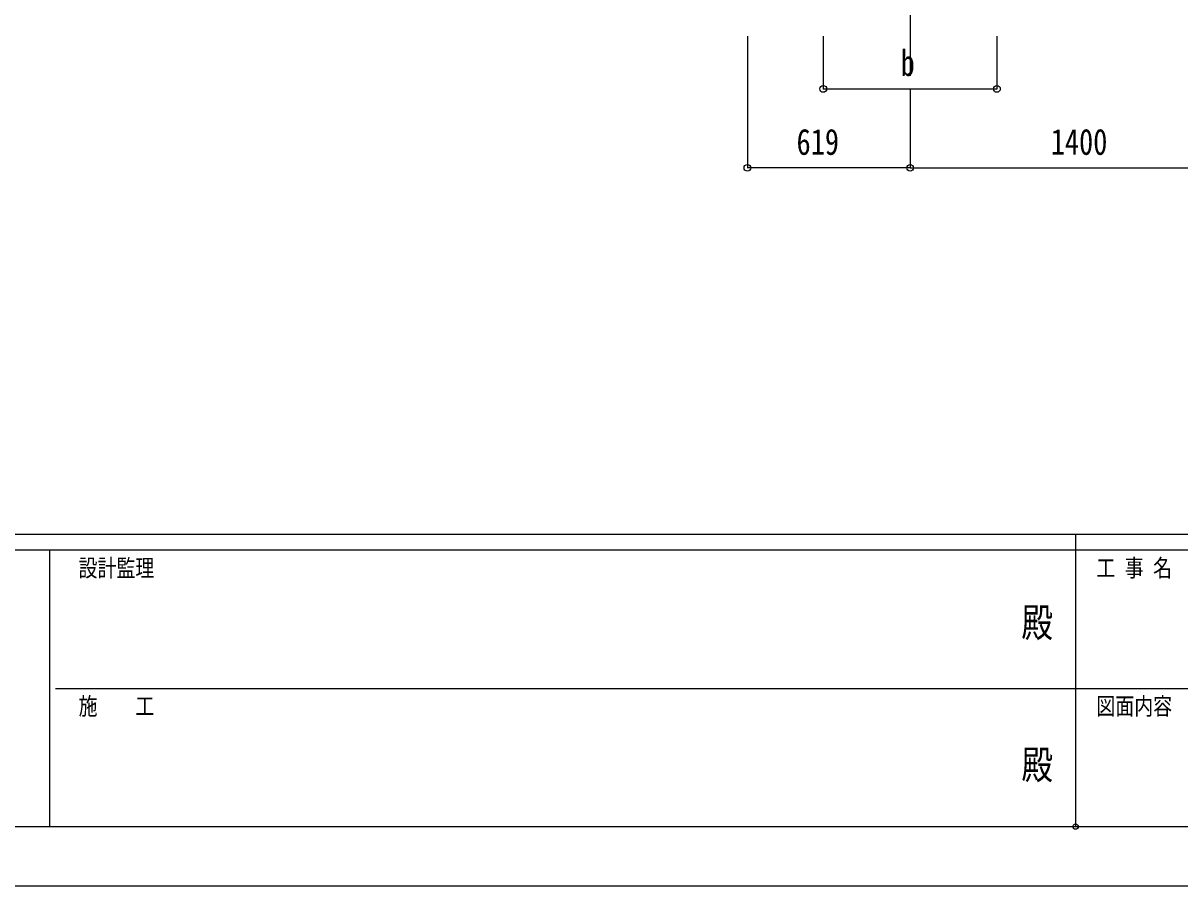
# Model space of a CAD drawing. Units: millimetres, scale not verified. Extents: x -12615 to 12615, y -8910 to 8910.
# Drawn here: x -4016 to 381, y -8910 to -5632 of the extents above; entities that cross this region are included whole.
import ezdxf
from ezdxf.enums import TextEntityAlignment as Align

# ---------------------------------------------------------------- set-up
doc = ezdxf.new("R2010")
doc.units = ezdxf.units.MM
doc.header["$LTSCALE"] = 40
doc.header["$PDMODE"] = 32
doc.header["$PDSIZE"] = 20
for name, color, linetype in [('0-3_YKK_12', 2, 'Continuous'), ('0-6_YKK_D', 6, 'Continuous'), ('0-7_YKK_ZWAK', 7, 'Continuous')]:
    doc.layers.add(name, color=color, linetype=linetype)
doc.styles.add('ＭＳ ゴシック', font='')
doc.styles.get('ＭＳ ゴシック').set_extended_font_data('MS Gothic')

msp = doc.modelspace()

# ---------------------------------------------------------------- linework, layer by layer
at = {"layer": '0-3_YKK_12'}
msp.add_line((-644.1, -5332.18), (-644.1, -5832.18), dxfattribs=at)
at = {"layer": '0-6_YKK_D'}
for p, q in [((-1262.71, -5682.18), (-1262.71, -6183.18)), ((-974.1, -5682.18), (-974.1, -5883.18)), ((-314.1, -5682.18), (-314.1, -5883.18)), ((-974.1, -5882.18), (-314.1, -5882.18)), ((-644.1, -5883.18), (-644.1, -6183.18)), ((-644.1, -5883.18), (-644.1, -6183.18)), ((-644.1, -6182.18), (-1262.71, -6182.18)), ((-644.1, -6182.18), (755.9, -6182.18))]:
    msp.add_line(p, q, dxfattribs=at)
for centre in [(-974.1, -5882.18), (-314.1, -5882.18), (-1262.71, -6182.18), (-644.1, -6182.18), (-644.1, -6182.18)]:
    msp.add_circle(centre, 12.75, dxfattribs=at)
at = {"layer": '0-7_YKK_ZWAK'}
for p, q in [((11685.06, -7575), (-11714.94, -7575)), ((-14.94, -7575), (-14.94, -8685)), ((-3914.94, -7635), (-11714.94, -7635)), ((-3914.94, -7635), (-3914.94, -8685)), ((-14.94, -7635), (-3914.94, -7635)), ((3885.06, -7635), (-14.94, -7635)), ((-3892.44, -8160), (-14.94, -8160)), ((-14.94, -8160), (3885.06, -8160)), ((-11714.94, -8685), (-3914.94, -8685)), ((-3914.94, -8685), (-14.94, -8685)), ((-14.94, -8685), (3885.06, -8685))]:
    msp.add_line(p, q, dxfattribs=at)
msp.add_lwpolyline([(-12615, -8910), (12615, -8910), (12615, 8910), (-12615, 8910)], close=True, dxfattribs=at)
msp.add_point((-14.94, -8685), dxfattribs=at)

# ---------------------------------------------------------------- texts
at = {"layer": '0-6_YKK_D', "style": 'ＭＳ ゴシック', "width": 0.8}
for s, p in [('b', (-680.1, -5862.18)), ('619', (-1075.8, -6162.18)), ('1400', (-109.7, -6162.18))]:
    msp.add_text(s, height=98.97, dxfattribs=at).set_placement(p, align=Align.BOTTOM_LEFT)
at = {"layer": '0-7_YKK_ZWAK', "style": 'ＭＳ ゴシック', "width": 0.8}
for s, height, p in [('設計監理', 65.98, (-3804.94, -7755)), ('工 事 名', 65.98, (63.81, -7755)), ('殿', 110, (-221, -7997.5)), ('施\u3000\u3000工', 65.98, (-3804.94, -8280)), ('図面内容', 65.98, (63.81, -8280)), ('殿', 110, (-221, -8537.5))]:
    msp.add_text(s, height=height, dxfattribs=at).set_placement(p, align=Align.BOTTOM_LEFT)

doc.saveas('drawing.dxf')
